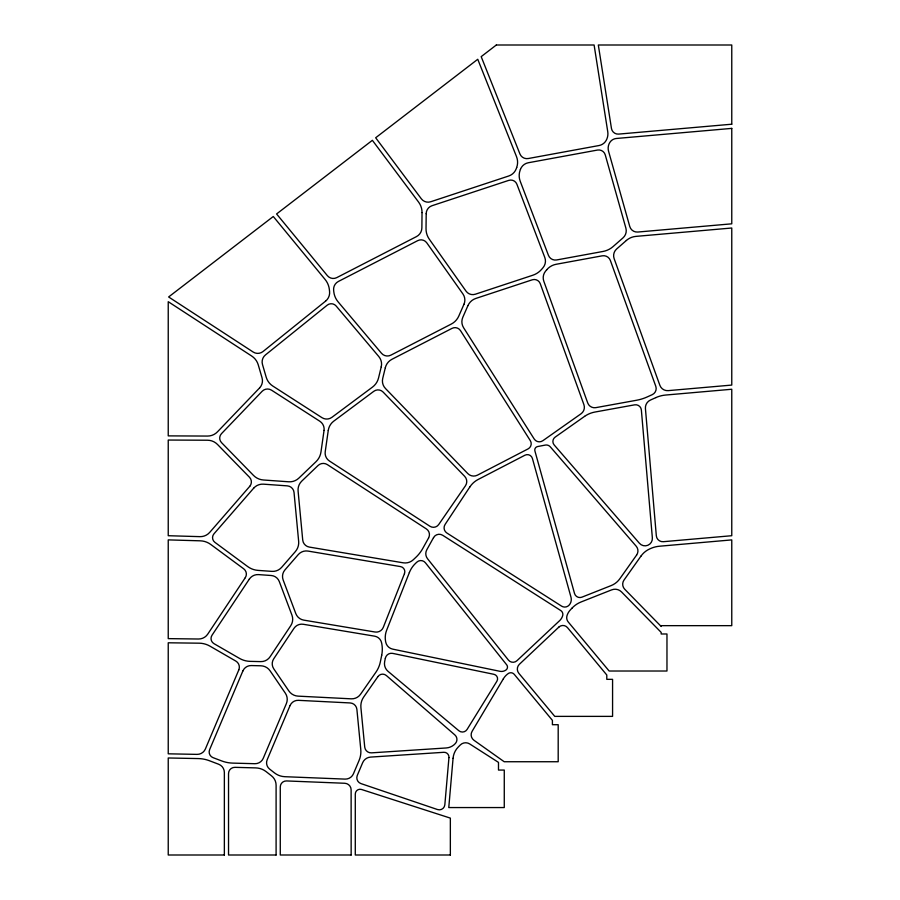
<?xml version="1.0" encoding="UTF-8"?>
<svg xmlns="http://www.w3.org/2000/svg" width="900" height="900" viewBox="0 0 900 900"><rect width="100%" height="100%" fill="white"/><g stroke="black" fill="none" stroke-linecap="round" stroke-linejoin="round"><path stroke-width="1.35" d="M422.032 212.58L421.875 227.88A9.911 9.911 0 0 1 416.498 236.588L336.735 277.639A7.583 7.583 0 0 1 327.42 275.715L276.593 213.953L372.375 140.31L418.635 202.151A17.1 17.1 0 0 1 422.032 212.58M426.195 213.671L426.026 228.701A17.843 17.843 0 0 0 429.3 239.197L466.054 291.173A8.201 8.201 0 0 0 475.324 294.221L532.755 275.254A20.137 20.137 0 0 0 541.901 269.032L543.094 267.604A10.181 10.181 0 0 0 544.793 257.456L516.892 184.23A6.503 6.503 0 0 0 508.781 180.371L432 205.718A8.471 8.471 0 0 0 426.195 213.671M448.954 757.575L444.836 804.78A5.558 5.558 0 0 1 437.524 809.55L360.968 783.596A6.131 6.131 0 0 1 357.289 775.406L362.644 762.727A9.259 9.259 0 0 1 370.564 757.091L443.79 752.299A4.86 4.86 0 0 1 448.954 757.575M453.071 758.273L448.774 807.559L504.27 807.559L504.27 770.062L498.488 770.062L498.488 762.39L469.71 743.951A7.549 7.549 0 0 0 460.26 744.998L458.269 747.011A18.281 18.281 0 0 0 453.071 758.273M324.045 430.447L320.974 451.991A16.774 16.774 0 0 1 315.968 461.734L298.822 478.159A13.219 13.219 0 0 1 288.743 481.793L263.374 479.993A15.3 15.3 0 0 1 253.507 475.414L221.524 442.62A6.435 6.435 0 0 1 221.479 433.665L262.136 391.286A7.436 7.436 0 0 1 271.53 390.173L319.849 421.256A9.349 9.349 0 0 1 324.045 430.447M328.264 430.414L325.215 451.777A9.394 9.394 0 0 0 329.389 460.98L429.941 526.275A6.401 6.401 0 0 0 438.705 524.543L465.446 485.775A7.47 7.47 0 0 0 464.67 476.336L383.085 392.029A7.009 7.009 0 0 0 373.849 391.275L333.776 421.132A14.04 14.04 0 0 0 328.264 430.414M381.713 655.211L380.351 661.871A27.506 27.506 0 0 1 375.964 672.131L360.551 694.249A10.71 10.71 0 0 1 351.225 698.827L298.08 696.139A11.869 11.869 0 0 1 288.866 690.975L273.769 668.824A8.944 8.944 0 0 1 273.713 658.834L294.03 628.279A9.27 9.27 0 0 1 303.277 624.274L374.636 636.165A8.572 8.572 0 0 1 381.668 643.106L381.836 644.04A29.745 29.745 0 0 1 381.713 655.211M385.346 658.249L384.649 661.646A10.035 10.035 0 0 0 388.035 671.332L458.876 730.755A5.501 5.501 0 0 0 467.089 729.439L496.901 681.21A4.579 4.579 0 0 0 493.931 674.314L392.704 653.389A6.232 6.232 0 0 0 385.346 658.249M381.24 366.84L378.54 377.966A16.088 16.088 0 0 1 372.521 387.079L331.897 417.341A8.707 8.707 0 0 1 321.986 417.679L272.734 385.999A15.559 15.559 0 0 1 266.22 377.269L262.474 364.455A9.022 9.022 0 0 1 265.477 354.904L327.262 305.134A6.379 6.379 0 0 1 336.139 305.989L378.832 356.591A11.644 11.644 0 0 1 381.24 366.84M385.324 367.695L382.714 378.439A10.777 10.777 0 0 0 385.447 388.474L467.809 473.591A8.156 8.156 0 0 0 477.416 475.166L528.097 448.886A5.782 5.782 0 0 0 530.314 440.651L460.507 330.637A6.48 6.48 0 0 0 452.07 328.343L391.928 359.303A12.848 12.848 0 0 0 385.324 367.695M516.69 167.501L516.296 168.615A12.094 12.094 0 0 1 508.702 176.006L430.706 201.757A8.415 8.415 0 0 1 421.335 198.81L375.671 137.767L477.754 59.276L516.51 156.623A15.367 15.367 0 0 1 516.69 167.501M520.425 169.425L520.099 170.325A15.705 15.705 0 0 0 520.211 181.226L548.438 255.33A7.369 7.369 0 0 0 556.65 259.954L603.056 251.449A20.835 20.835 0 0 0 613.035 246.623L623.014 237.87A9.495 9.495 0 0 0 625.894 228.161L605.261 154.901A6.795 6.795 0 0 0 597.499 150.053L528.3 162.754A10.35 10.35 0 0 0 520.425 169.425M404.471 573.615L383.31 627.322A7.56 7.56 0 0 1 375.03 632.014L303.772 620.134A10.328 10.328 0 0 1 295.796 613.575L283.151 579.971A10.001 10.001 0 0 1 284.963 569.88L298.271 554.58A10.609 10.609 0 0 1 308.036 551.081L400.5 566.584A5.197 5.197 0 0 1 404.471 573.615M409.376 572.524L386.651 630.214A20.273 20.273 0 0 0 385.56 641.216L385.695 641.981A8.91 8.91 0 0 0 392.659 649.125L499.905 671.299A7.751 7.751 0 0 0 505.969 670.016L506.644 669.398A3.611 3.611 0 0 0 506.7 664.83L425.385 562.736A5.805 5.805 0 0 0 416.869 562.129L415.62 563.299A25.56 25.56 0 0 0 409.376 572.524M238.815 669.87L205.403 748.946A8.899 8.899 0 0 1 197.032 754.38L168.232 753.817L168.232 642.791L199.249 643.185A21.96 21.96 0 0 1 209.947 646.133L235.868 661.106A6.986 6.986 0 0 1 238.815 669.87M242.865 670.972L209.621 749.655A6.053 6.053 0 0 0 213.053 757.654L221.704 760.939A33.424 33.424 0 0 0 232.672 763.11L254.88 763.706A8.831 8.831 0 0 0 263.25 758.306L286.38 703.575A10.89 10.89 0 0 0 285.345 693.202L270.079 670.804A11.498 11.498 0 0 0 260.843 665.786L251.235 665.561A8.865 8.865 0 0 0 242.865 670.972M290.048 705.589L267.176 759.724A7.942 7.942 0 0 0 269.606 769.072L274.523 772.92A17.933 17.933 0 0 0 284.85 776.7L345.071 779.107A8.719 8.719 0 0 0 353.441 773.786L359.089 760.421A22.624 22.624 0 0 0 360.776 749.441L356.895 709.38A7.133 7.133 0 0 0 350.156 702.945L298.429 700.335A8.629 8.629 0 0 0 290.048 705.589M463.973 304.267L458.786 316.091A16.346 16.346 0 0 1 451.305 324.056L390.859 355.162A7.661 7.661 0 0 1 381.499 353.284L338.119 301.871A18.844 18.844 0 0 1 333.787 291.735L333.63 290.25A8.797 8.797 0 0 1 338.344 281.486L417.746 240.626A7.087 7.087 0 0 1 426.78 242.831L462.938 293.974A10.519 10.519 0 0 1 463.973 304.267M467.921 305.64L462.803 317.306A11.115 11.115 0 0 0 463.601 327.735L534.217 439.02A6.041 6.041 0 0 0 542.812 440.73L581.029 413.786A7.897 7.897 0 0 0 583.909 404.662L540.27 283.714A6.401 6.401 0 0 0 532.249 279.81L475.853 298.429A13.162 13.162 0 0 0 467.921 305.64M428.603 537.919L422.752 548.483A36.337 36.337 0 0 1 415.89 557.314L413.314 559.744A11.88 11.88 0 0 1 403.211 562.815L309.296 547.076A7.92 7.92 0 0 1 302.715 540L298.091 491.017A12.172 12.172 0 0 1 301.793 481.084L318.06 465.502A7.526 7.526 0 0 1 327.364 464.625L426.353 528.908A6.806 6.806 0 0 1 428.603 537.919M433.541 537.604L426.803 549.776A8.1 8.1 0 0 0 427.556 558.754L508.421 660.094A5.816 5.816 0 0 0 516.949 660.712L559.575 620.696A11.295 11.295 0 0 0 562.68 615.645A4.534 4.534 0 0 0 560.767 610.549L442.688 535.275A6.48 6.48 0 0 0 433.541 537.604M503.37 678.791L472.072 731.374A6.716 6.716 0 0 0 473.963 740.273L504.214 761.738L558.191 761.738L558.191 724.702L552.409 724.702L552.409 720.36L514.283 674.37A4.5 4.5 0 0 0 508.86 673.189L508.241 673.56A16.976 16.976 0 0 0 503.37 678.791M469.924 486.844L445.095 524.441A6.154 6.154 0 0 0 446.918 533.036L561.611 606.15A5.861 5.861 0 0 0 569.059 605.194A8.404 8.404 0 0 0 570.994 597.229L532.406 458.438A5.231 5.231 0 0 0 524.97 455.197L478.08 479.509A21.78 21.78 0 0 0 469.924 486.844M245.284 577.688L207.731 634.151A10.901 10.901 0 0 1 198.518 639.011L168.232 638.629L168.232 539.887L200.295 540.821A18.427 18.427 0 0 1 210.701 544.421L243.72 568.822A6.525 6.525 0 0 1 245.284 577.688M249.311 579.139L212.006 635.254A5.906 5.906 0 0 0 213.964 643.646L239.468 658.373A22.421 22.421 0 0 0 250.155 661.365L260.843 661.613A10.777 10.777 0 0 0 270.056 656.809L290.767 625.669A11.543 11.543 0 0 0 291.96 615.206L279.293 581.546A9.36 9.36 0 0 0 271.204 575.505L258.559 574.605A10.226 10.226 0 0 0 249.311 579.139M377.944 676.575L363.668 697.061A15.795 15.795 0 0 0 360.911 707.602L364.725 747.067A6.424 6.424 0 0 0 371.543 752.85L446.197 747.967A13.511 13.511 0 0 0 455.468 743.4A5.962 5.962 0 0 0 454.894 734.951L386.348 675.529A5.692 5.692 0 0 0 377.944 676.575M636.637 555.019L619.819 578.779A19.384 19.384 0 0 1 611.134 585.596L581.918 597.161A5.546 5.546 0 0 1 574.526 593.482L534.892 450.9A3.476 3.476 0 0 1 537.581 446.558L545.276 445.084A5.321 5.321 0 0 1 550.305 446.839L636.21 546.221A7.144 7.144 0 0 1 636.637 555.019M640.991 556.087L624.004 580.072A7.189 7.189 0 0 0 624.735 589.252L661.174 626.445L661.174 625.658L731.768 625.658L731.768 539.899L659.509 546.221A27.889 27.889 0 0 0 650.34 548.64L649.53 549.011A21.341 21.341 0 0 0 640.991 556.087M546.694 269.798L545.614 271.091A10.373 10.373 0 0 0 543.814 281.261L587.722 402.964A7.256 7.256 0 0 0 595.845 407.644L636.536 400.264A45.821 45.821 0 0 0 647.224 396.934L652.241 394.661A6.705 6.705 0 0 0 655.785 386.28L610.38 260.494A7.245 7.245 0 0 0 602.246 255.825L556.121 264.285A16.054 16.054 0 0 0 546.694 269.798M249.739 486.349L209.711 532.384A12.431 12.431 0 0 1 199.969 536.648L168.232 535.714L168.232 440.044L207.551 440.224A13.961 13.961 0 0 1 217.474 444.431L249.48 477.248A6.728 6.728 0 0 1 249.739 486.349M253.654 488.205L213.964 533.835A5.827 5.827 0 0 0 214.898 542.34L247.68 566.561A19.834 19.834 0 0 0 258.041 570.386L271.89 571.376A11.812 11.812 0 0 0 281.644 567.349L295.369 551.576A13.646 13.646 0 0 0 298.654 541.339L294.03 492.424A7.256 7.256 0 0 0 287.325 485.865L263.407 484.166A11.824 11.824 0 0 0 253.654 488.205M571.882 608.265L570.251 610.031A14.467 14.467 0 0 0 566.977 615.78A6.75 6.75 0 0 0 568.271 622.012L609.143 671.018L666.967 671.018L666.967 633.982L661.174 633.982L661.174 632.396L621.529 591.93A9.056 9.056 0 0 0 611.719 589.849L581.085 601.965A25.166 25.166 0 0 0 571.882 608.265M259.605 387.911L217.44 431.865A13.635 13.635 0 0 1 207.54 436.061L168.232 435.881L168.232 301.691L251.752 356.074A15.682 15.682 0 0 1 258.244 364.826L262.058 377.887A10.305 10.305 0 0 1 259.605 387.911M558.877 627.075L519.39 664.29A6.593 6.593 0 0 0 518.85 673.312L554.76 716.377L612.574 716.377L612.574 679.342L606.791 679.342L606.791 675L567.484 627.604A5.906 5.906 0 0 0 558.877 627.075M626.389 240.458L616.624 249.007A8.831 8.831 0 0 0 614.137 258.649L659.869 385.312A8.1 8.1 0 0 0 668.194 390.634L731.768 385.076L731.768 228.004L635.918 236.385A16.661 16.661 0 0 0 626.389 240.458M325.586 301.14L262.991 351.551A8.348 8.348 0 0 1 253.192 352.046L168.626 296.966L273.285 216.495L325.091 279.45A19.238 19.238 0 0 1 329.377 289.62L329.58 291.51A10.867 10.867 0 0 1 325.586 301.14M496.327 45L481.185 56.644L519.93 153.945A7.47 7.47 0 0 0 528.21 158.535L598.995 145.541A10.373 10.373 0 0 0 606.139 140.49A13.5 13.5 0 0 0 607.748 131.692L594.101 45L496.327 45M584.606 416.363L555.142 437.13A5.321 5.321 0 0 0 554.186 444.971L639.371 543.217A7.369 7.369 0 0 0 652.354 537.817L641.363 410.006A5.749 5.749 0 0 0 634.613 404.843L594.889 412.054A25.864 25.864 0 0 0 584.606 416.363M655.864 397.598L650.419 400.061A8.539 8.539 0 0 0 645.424 408.577L656.325 535.804A6.48 6.48 0 0 0 663.345 541.699L731.768 535.714L731.768 389.25L665.64 395.044A30.082 30.082 0 0 0 655.864 397.598M731.768 124.211L618.671 134.1A6.716 6.716 0 0 1 611.46 128.464L598.32 45L731.768 45L731.768 124.211M731.768 128.385L616.309 138.487A8.539 8.539 0 0 0 609.829 142.447A10.924 10.924 0 0 0 608.558 151.234L629.764 226.507A7.639 7.639 0 0 0 637.774 232.042L731.768 223.819L731.768 128.385M224.359 855L168.232 855L168.232 757.98L198.349 758.576A32.738 32.738 0 0 1 209.329 760.702L218.689 764.258A8.797 8.797 0 0 1 224.359 772.481L224.359 855M276.097 855L228.532 855L228.532 773.584A6.244 6.244 0 0 1 234.945 767.34L255.746 767.891A17.55 17.55 0 0 1 266.085 771.604L271.564 775.89A11.801 11.801 0 0 1 276.097 785.194L276.097 855M351.157 855L280.271 855L280.271 786.949A6.019 6.019 0 0 1 286.526 780.941L344.79 783.27A6.593 6.593 0 0 1 351.124 789.851L351.157 855M450.349 855L355.286 855L355.286 794.014A4.77 4.77 0 0 1 361.519 789.48L450.349 818.111L450.349 855"/></g></svg>
